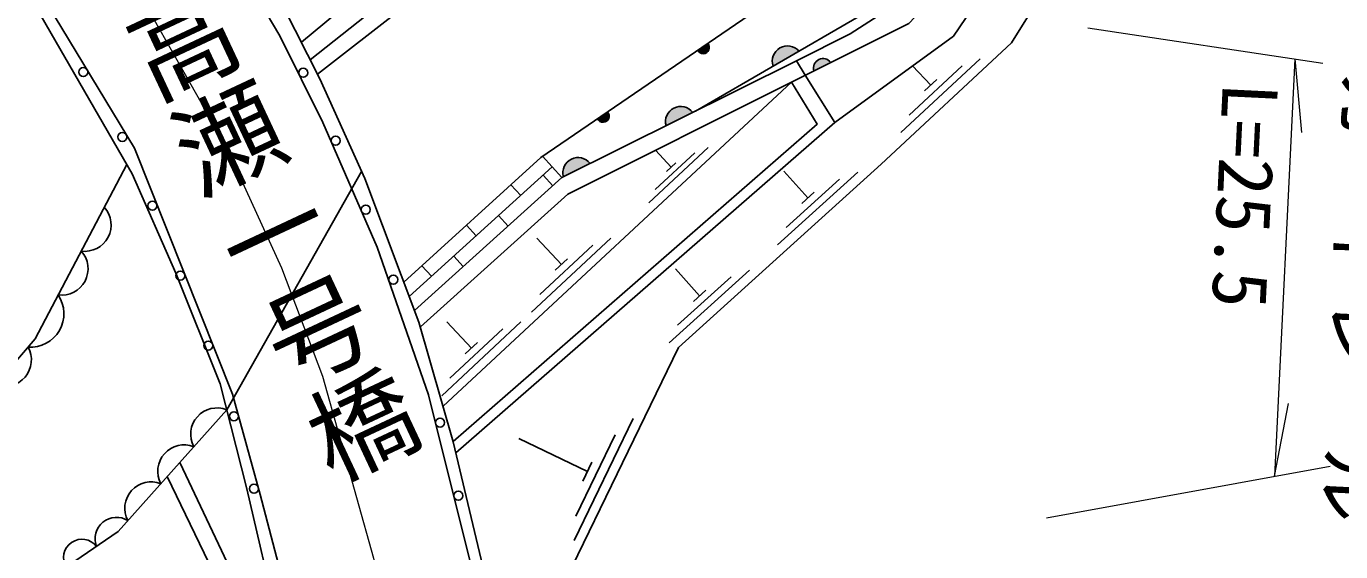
# Model space of a CAD drawing. Units: millimetres at full size, sheet at 1:1000; details may follow other scales. Extents: x 40000 to 680000, y 20000 to 380000.
# Drawn here: x 227694 to 271369, y 245098 to 262548 of the extents above; entities that cross this region are included whole.
import ezdxf
from ezdxf.enums import TextEntityAlignment as Align

# ---------------------------------------------------------------- set-up
doc = ezdxf.new("R2010")
doc.units = ezdxf.units.MM
doc.header["$LTSCALE"] = 1000
doc.linetypes.add('CHAIN', pattern=[18.5, 12, -1.5, 3.5, -1.5])
for name, color, linetype, lineweight in [('M-BGD', 7, 'Continuous', 25), ('M-BMK', 2, 'CHAIN', 13), ('M-STR-HTXT', 7, 'Continuous', 13), ('M-STR-STR1', 1, 'Continuous', 25)]:
    doc.layers.add(name, color=color, linetype=linetype, lineweight=lineweight)
doc.layers.add('M-BMK-HTXT', color=7, linetype='Continuous')
doc.styles.add('@ＭＳ ゴシック', font='')
doc.styles.add('ＭＳ ゴシック', font='')
doc.styles.get('@ＭＳ ゴシック').set_extended_font_data('@MS Gothic')
doc.styles.get('ＭＳ ゴシック').set_extended_font_data('MS Gothic')

msp = doc.modelspace()

# ---------------------------------------------------------------- hatches: boundary and pattern name
at = {"layer": 'M-BGD'}
for points in [[(250005, 261754), (250336, 261980, -0.4608), (250303, 261673, -0.4608)], [(253368, 261723), (252511, 261227, -0.82183)], [(254425, 261349), (253865, 261070, -0.84072)], [(249839, 259690), (248952, 259249, -0.82183)], [(246677, 259476), (247009, 259703, -0.4608), (246976, 259396, -0.4608)], [(245543, 257551), (246430, 257993, 0.82183)]]:
    msp.add_hatch(color=256, dxfattribs=at).paths.add_polyline_path(points)

# ---------------------------------------------------------------- linework, layer by layer
for p, q in [((256756, 259017), (259388, 261473)), ((257031, 259602), (258786, 261239)), ((257745, 260596), (257146, 261237)), ((257540, 260405), (257949, 260787)), ((245490, 257525), (244846, 258234)), ((248380, 256686), (250356, 258525)), ((248586, 257124), (249904, 258351)), ((249123, 257869), (248596, 258435)), ((245168, 257880), (240420, 253575)), ((248969, 257726), (249276, 258012)), ((252653, 255288), (255326, 257700)), ((253668, 256850), (252864, 257741)), ((244125, 256934), (243799, 257284)), ((245187, 257252), (244866, 257605)), ((252938, 255868), (254719, 257476)), ((253460, 256663), (253876, 257038)), ((242643, 255590), (242323, 255943)), ((243701, 255913), (243384, 256262)), ((244483, 253059), (247118, 255512)), ((245473, 254637), (244656, 255515)), ((244758, 253644), (246515, 255279)), ((242215, 254574), (241902, 254919)), ((245268, 254446), (245678, 254828)), ((241161, 254247), (240842, 254598)), ((249052, 252038), (251725, 254450)), ((250067, 253600), (249263, 254491)), ((249337, 252618), (251118, 254226)), ((249859, 253413), (250275, 253788)), ((241497, 250280), (244132, 252733)), ((242487, 251858), (241670, 252737)), ((241772, 250865), (243529, 252500)), ((242282, 251667), (242692, 252049)), ((245895, 245472), (247858, 249521)), ((245952, 246278), (247261, 248977)), ((246337, 247759), (244063, 248861)), ((246184, 247444), (246490, 248073)), ((232794, 248060), (235099, 243198)), ((232378, 247594), (234641, 242896))]:
    msp.add_line(p, q, dxfattribs=at)
for points in [[(231032, 257955), (227989, 252170), (226681, 250650), (224182, 248964), (221445, 247683), (217948, 246696), (217587, 247683), (217600, 248803), (222661, 250780), (223395, 251380), (223795, 252487), (220265, 261210), (221438, 262737), (216994, 270403), (193170, 276432), (163067, 283939), (147707, 287833)], [(243295, 242786), (243798, 240410), (249362, 251884), (256101, 257965), (260425, 261999), (267116, 272739), (269997, 276161)], [(268230, 275894), (265736, 272887), (258500, 262223), (254560, 259354)], [(240241, 254052), (244796, 258189), (255737, 265676), (249347, 273010), (243787, 268097), (242968, 269507), (237848, 274667)], [(243139, 269212), (239489, 264222), (236836, 262017)], [(237132, 261433), (239780, 263545), (242483, 267270), (243498, 268594)], [(243787, 268097), (240207, 263162), (237374, 260956)], [(242951, 242727), (241061, 250303), (239354, 255218), (237547, 259354), (236118, 262229), (235032, 264066), (233471, 266381), (232802, 267257)], [(253116, 260698), (257015, 262638), (258063, 263745), (256299, 265759), (256616, 266052)], [(257422, 264476), (255352, 262870), (249926, 259734)], [(253287, 261407), (255069, 262295), (256969, 263522), (257698, 264161)], [(236674, 242391), (235468, 247002), (234544, 250336), (231285, 258501), (228149, 263701)], [(240595, 253113), (245490, 257525), (253287, 261407), (253579, 260928)], [(241969, 248381), (254560, 259354), (253579, 260928)], [(240788, 252565), (245683, 256976), (253116, 260698), (241544, 249928)], [(241880, 248757), (253969, 259293), (253116, 260698)], [(238834, 257730), (234356, 249812), (230751, 245769), (227659, 243660), (223728, 242100), (223335, 240977), (225103, 236835)]]:
    msp.add_lwpolyline(points, dxfattribs=at)
for centre in [(229586, 261029), (236895, 261004), (230885, 258873), (237975, 258750), (231887, 256589), (238976, 256459), (232814, 254267), (239889, 254134), (233740, 251945), (234593, 249598), (241444, 249385), (235260, 247189), (242049, 246959)]:
    msp.add_circle(centre, 150, dxfattribs=at)
for centre, radius, start, end in [((250188, 261841), 203, 205.4218, 43.3451), ((252988, 261391), 505, 41.1971, 198.8553), ((254169, 261161), 318, 36.352, 196.5697), ((249439, 259382), 505, 37.6431, 195.3013), ((246861, 259564), 203, 205.4218, 43.3451), ((246030, 257684), 505, 37.6431, 195.3013), ((229638, 255948), 875, 262.2571, 42.2571), ((228872, 254493), 875, 262.2571, 42.2571), ((227837, 253003), 1109, 265.7088, 34.1579), ((226990, 251469), 875, 249.2864, 29.2864), ((234032, 248999), 875, 68.2728, 208.2728), ((232938, 247772), 875, 68.2728, 208.2728), ((231843, 246545), 875, 68.2728, 208.2728), ((230694, 245528), 712, 57.8041, 200.7444), ((229544, 244901), 613, 37.7739, 210.8435)]:
    msp.add_arc(centre, radius, start, end, dxfattribs=at)
at = {"layer": 'M-BMK'}
msp.add_lwpolyline([(135651, 301833), (142369, 300562), (147622, 299337), (168793, 294417), (194088, 288412), (203356, 285876), (208795, 283834), (213551, 281679), (217984, 279190), (220390, 277568), (222459, 275723), (224673, 273472), (227236, 270275), (229947, 266291), (234332, 258542), (236172, 254524), (237540, 250930), (239229, 244882), (240120, 240224), (240326, 237899)], dxfattribs=at)
at = {"layer": 'M-STR-HTXT'}
for p, q in [((262972, 262497), (270779, 261328)), ((269848, 261468), (269174, 247605)), ((269848, 261468), (270071, 259023)), ((269174, 247605), (269633, 250016)), ((261591, 246218), (271021, 247942))]:
    msp.add_line(p, q, dxfattribs=at)
at = {"layer": 'M-STR-STR1'}
for points in [[(243295, 242786), (241882, 248748), (240743, 252720), (238944, 257488), (237451, 260804), (236221, 263229), (234141, 266181), (233106, 267489)], [(243295, 242786), (241882, 248748), (240743, 252720), (238944, 257488), (237451, 260804), (236221, 263229), (234141, 266181), (233106, 267489)], [(227852, 263473), (231212, 257643), (232663, 254354), (234138, 250678), (235018, 247189), (236058, 242756), (236335, 241601)], [(227852, 263473), (231212, 257643), (232663, 254354), (234138, 250678), (235018, 247189), (236058, 242756), (236335, 241601)]]:
    msp.add_lwpolyline(points, dxfattribs=at)

# ---------------------------------------------------------------- texts
at = {"layer": 'M-BMK-HTXT', "style": '@ＭＳ ゴシック'}
msp.add_text('高瀬一号橋', height=2566, rotation=295.101, dxfattribs=at).set_placement((235849, 255646), align=Align.MIDDLE_CENTER)
at = {"layer": 'M-STR-HTXT', "style": 'ＭＳ ゴシック'}
for s, p in [('ガードレール', (270968, 261119)), ('L=25.5', (266905, 260736))]:
    msp.add_text(s, height=1833, rotation=267.217, dxfattribs=at).set_placement(p, align=Align.BOTTOM_LEFT)

doc.saveas('drawing.dxf')
